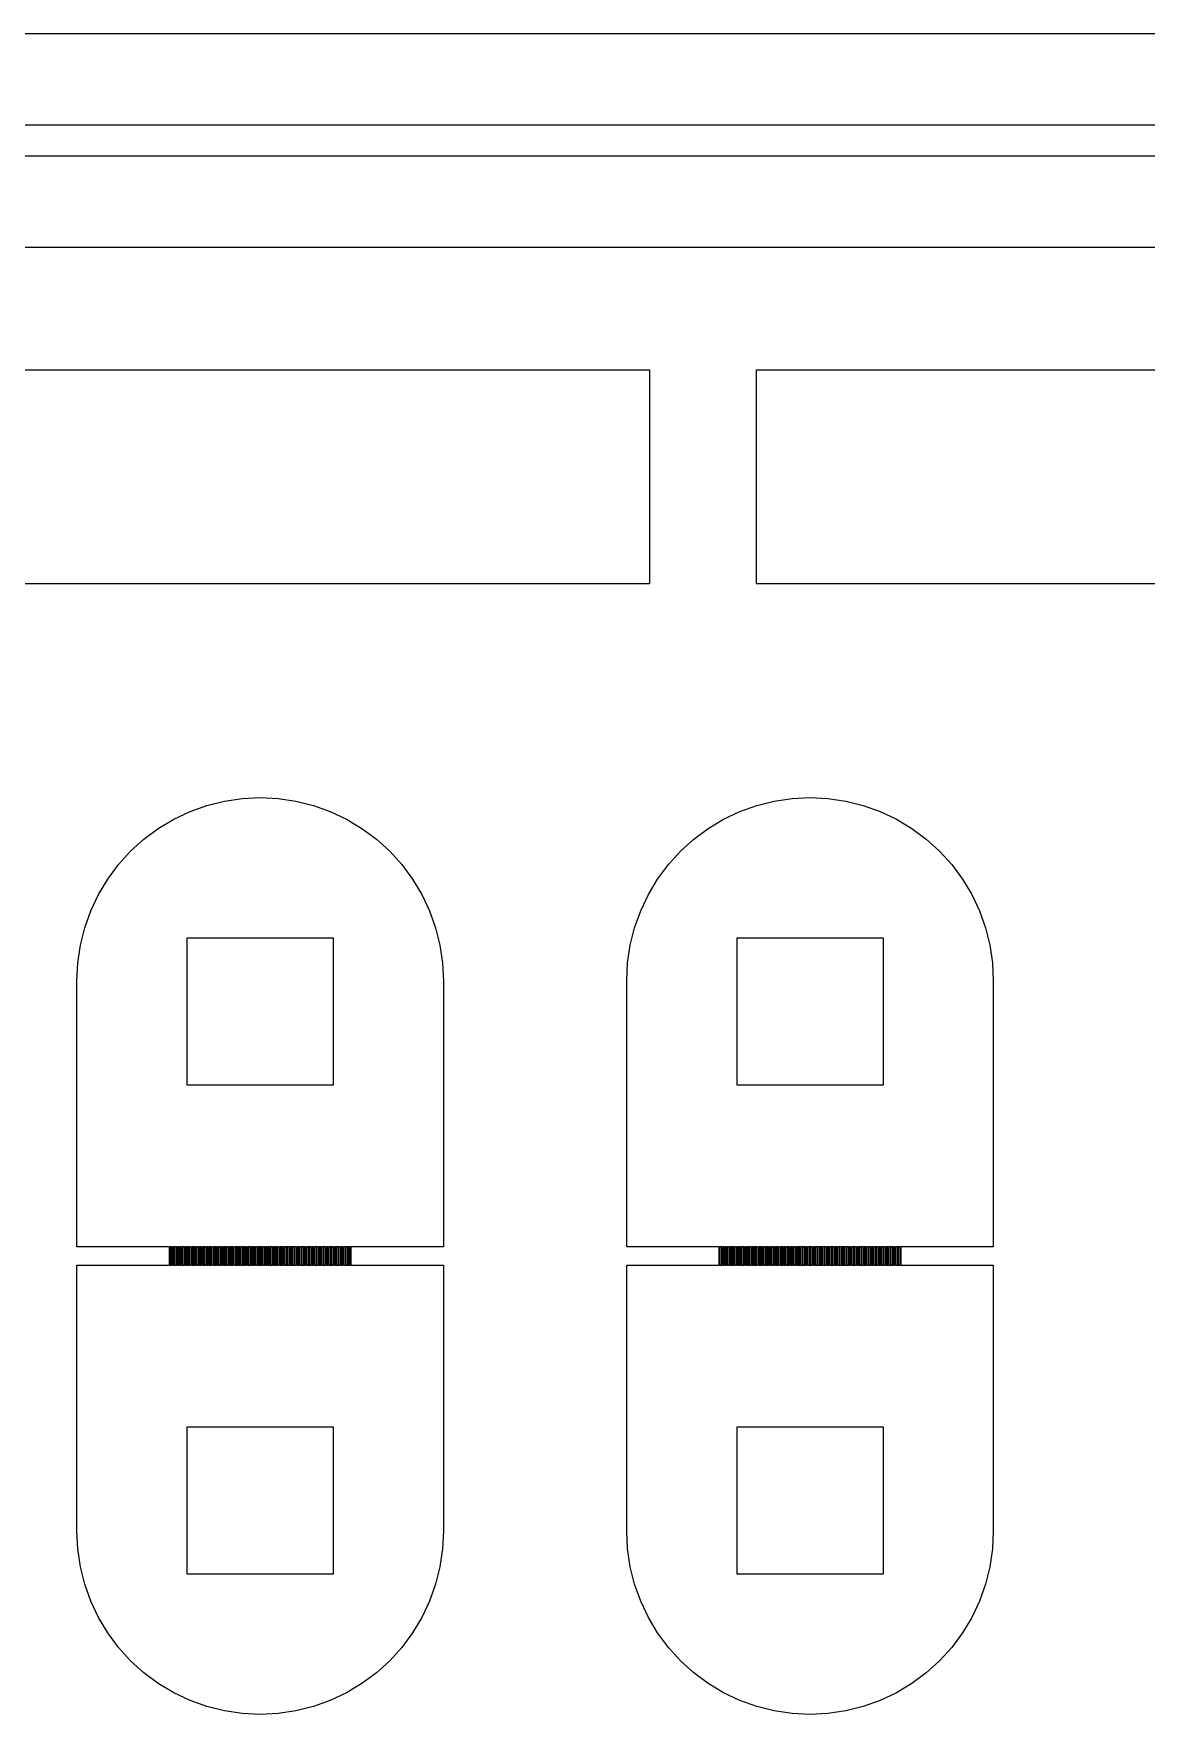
# Model space of a CAD drawing. Extents: x -25 to 122, y -49 to 104.
# Drawn here: x 9.98 to 28.54, y 38.21 to 66.23 of the extents above; entities that cross this region are included whole.
import ezdxf

# ---------------------------------------------------------------- set-up
doc = ezdxf.new("R2010")
doc.units = 0

msp = doc.modelspace()

# ---------------------------------------------------------------- linework, layer by layer
for p, q in [((-11.209, 66.235), (102.919, 66.235)), ((101.39, 64.7065), (-9.6805, 64.7065)), ((-9.17099, 64.197), (100.881, 64.197)), ((99.3525, 62.6685), (-7.64249, 62.6685)), ((-3.5665, 60.6305), (20.2526, 60.6305)), ((20.2526, 60.6305), (20.2526, 57.064)), ((22.0359, 57.064), (22.0359, 60.6305)), ((22.0359, 60.6305), (44.9634, 60.6305)), ((20.2526, 57.064), (0, 57.064)), ((44.9634, 57.064), (22.0359, 57.064)), ((12.3154, 53.1365), (12.5866, 53.2648)), ((12.5866, 53.2648), (12.8691, 53.3659)), ((12.8691, 53.3659), (13.1601, 53.4388)), ((13.1601, 53.4388), (13.4569, 53.4828)), ((13.4569, 53.4828), (13.7565, 53.4975)), ((13.7565, 53.4975), (14.0561, 53.4828)), ((14.0561, 53.4828), (14.3529, 53.4388)), ((14.3529, 53.4388), (14.6439, 53.3659)), ((14.6439, 53.3659), (14.9263, 53.2648)), ((14.9263, 53.2648), (15.1975, 53.1365)), ((21.4864, 53.1365), (21.7576, 53.2648)), ((21.7576, 53.2648), (22.0401, 53.3659)), ((22.0401, 53.3659), (22.3311, 53.4388)), ((22.3311, 53.4388), (22.6279, 53.4828)), ((22.6279, 53.4828), (22.9275, 53.4975)), ((22.9275, 53.4975), (23.2271, 53.4828)), ((23.2271, 53.4828), (23.5239, 53.4388)), ((23.5239, 53.4388), (23.8149, 53.3659)), ((23.8149, 53.3659), (24.0974, 53.2648)), ((24.0974, 53.2648), (24.3685, 53.1365)), ((11.8172, 52.8036), (12.0581, 52.9823)), ((12.0581, 52.9823), (12.3154, 53.1365)), ((15.1975, 53.1365), (15.4549, 52.9823)), ((15.4549, 52.9823), (15.6958, 52.8036)), ((20.9882, 52.8036), (21.2291, 52.9823)), ((21.2291, 52.9823), (21.4864, 53.1365)), ((24.3685, 53.1365), (24.6259, 52.9823)), ((24.6259, 52.9823), (24.8668, 52.8036)), ((11.5949, 52.6021), (11.8172, 52.8036)), ((15.6958, 52.8036), (15.9181, 52.6021)), ((20.7659, 52.6021), (20.9882, 52.8036)), ((24.8668, 52.8036), (25.0891, 52.6021)), ((11.3934, 52.3798), (11.5949, 52.6021)), ((15.9181, 52.6021), (16.1196, 52.3798)), ((20.5644, 52.3798), (20.7659, 52.6021)), ((25.0891, 52.6021), (25.2906, 52.3798)), ((11.0605, 51.8815), (11.2147, 52.1389)), ((11.2147, 52.1389), (11.3934, 52.3798)), ((16.1196, 52.3798), (16.2983, 52.1389)), ((16.2983, 52.1389), (16.4525, 51.8815)), ((20.2315, 51.8815), (20.3857, 52.1389)), ((20.3857, 52.1389), (20.5644, 52.3798)), ((25.2906, 52.3798), (25.4693, 52.1389)), ((25.4693, 52.1389), (25.6235, 51.8815)), ((10.9322, 51.6104), (11.0605, 51.8815)), ((16.4525, 51.8815), (16.5808, 51.6104)), ((20.1032, 51.6104), (20.2315, 51.8815)), ((25.6235, 51.8815), (25.7518, 51.6104)), ((10.8311, 51.3279), (10.9322, 51.6104)), ((16.5808, 51.6104), (16.6819, 51.3279)), ((20.0021, 51.3279), (20.1032, 51.6104)), ((25.7518, 51.6104), (25.8529, 51.3279)), ((10.7582, 51.0369), (10.8311, 51.3279)), ((16.6819, 51.3279), (16.7547, 51.0369)), ((19.9292, 51.0369), (20.0021, 51.3279)), ((25.8529, 51.3279), (25.9258, 51.0369)), ((10.7142, 50.7401), (10.7582, 51.0369)), ((14.9793, 51.1538), (12.5337, 51.1538)), ((12.5337, 51.1538), (12.5337, 48.7082)), ((14.9793, 48.7082), (14.9793, 51.1538)), ((16.7547, 51.0369), (16.7988, 50.7401)), ((19.8852, 50.7401), (19.9292, 51.0369)), ((24.1503, 51.1538), (21.7047, 51.1538)), ((21.7047, 51.1538), (21.7047, 48.7082)), ((24.1503, 48.7082), (24.1503, 51.1538)), ((25.9258, 51.0369), (25.9698, 50.7401)), ((10.6995, 50.4405), (10.7142, 50.7401)), ((16.7988, 50.7401), (16.8135, 50.4405)), ((19.8705, 50.4405), (19.8852, 50.7401)), ((25.9698, 50.7401), (25.9845, 50.4405)), ((10.6995, 46.0078), (10.6995, 50.4405)), ((16.8135, 50.4405), (16.8135, 46.0078)), ((19.8705, 46.0078), (19.8705, 50.4405)), ((25.9845, 50.4405), (25.9845, 46.0078)), ((12.5337, 48.7082), (14.9793, 48.7082)), ((21.7047, 48.7082), (24.1503, 48.7082)), ((12.2433, 46.0078), (10.6995, 46.0078)), ((12.2433, 45.7021), (12.2433, 46.0078)), ((12.284, 46.0078), (12.2535, 46.0078)), ((12.2535, 46.0078), (12.2535, 45.7021)), ((12.284, 45.7021), (12.284, 46.0078)), ((12.3248, 46.0078), (12.2942, 46.0078)), ((12.2942, 46.0078), (12.2942, 45.7021)), ((12.3248, 45.7021), (12.3248, 46.0078)), ((12.3656, 46.0078), (12.335, 46.0078)), ((12.335, 46.0078), (12.335, 45.7021)), ((12.3656, 45.7021), (12.3656, 46.0078)), ((12.4063, 46.0078), (12.3757, 46.0078)), ((12.3757, 46.0078), (12.3757, 45.7021)), ((12.4063, 45.7021), (12.4063, 46.0078)), ((12.4471, 46.0078), (12.4165, 46.0078)), ((12.4165, 46.0078), (12.4165, 45.7021)), ((12.4471, 45.7021), (12.4471, 46.0078)), ((12.4878, 46.0078), (12.4573, 46.0078)), ((12.4573, 46.0078), (12.4573, 45.7021)), ((12.4878, 45.7021), (12.4878, 46.0078)), ((12.5286, 46.0078), (12.498, 46.0078)), ((12.498, 46.0078), (12.498, 45.7021)), ((12.5286, 45.7021), (12.5286, 46.0078)), ((12.5694, 46.0078), (12.5388, 46.0078)), ((12.5388, 46.0078), (12.5388, 45.7021)), ((12.5694, 45.7021), (12.5694, 46.0078)), ((12.6101, 46.0078), (12.5795, 46.0078)), ((12.5795, 46.0078), (12.5795, 45.7021)), ((12.6101, 45.7021), (12.6101, 46.0078)), ((12.6509, 46.0078), (12.6203, 46.0078)), ((12.6203, 46.0078), (12.6203, 45.7021)), ((12.6509, 45.7021), (12.6509, 46.0078)), ((12.6916, 46.0078), (12.6611, 46.0078)), ((12.6611, 46.0078), (12.6611, 45.7021)), ((12.6916, 45.7021), (12.6916, 46.0078)), ((12.7324, 46.0078), (12.7018, 46.0078)), ((12.7018, 46.0078), (12.7018, 45.7021)), ((12.7324, 45.7021), (12.7324, 46.0078)), ((12.7732, 46.0078), (12.7426, 46.0078)), ((12.7426, 46.0078), (12.7426, 45.7021)), ((12.7732, 45.7021), (12.7732, 46.0078)), ((12.8139, 46.0078), (12.7834, 46.0078)), ((12.7834, 46.0078), (12.7834, 45.7021)), ((12.8139, 45.7021), (12.8139, 46.0078)), ((12.8547, 46.0078), (12.8241, 46.0078)), ((12.8241, 46.0078), (12.8241, 45.7021)), ((12.8547, 45.7021), (12.8547, 46.0078)), ((12.8954, 46.0078), (12.8649, 46.0078)), ((12.8649, 46.0078), (12.8649, 45.7021)), ((12.8954, 45.7021), (12.8954, 46.0078)), ((12.9362, 46.0078), (12.9056, 46.0078)), ((12.9056, 46.0078), (12.9056, 45.7021)), ((12.9362, 45.7021), (12.9362, 46.0078)), ((12.977, 46.0078), (12.9464, 46.0078)), ((12.9464, 46.0078), (12.9464, 45.7021)), ((12.977, 45.7021), (12.977, 46.0078)), ((13.0177, 46.0078), (12.9872, 46.0078)), ((12.9872, 46.0078), (12.9872, 45.7021)), ((13.0177, 45.7021), (13.0177, 46.0078)), ((13.0585, 46.0078), (13.0279, 46.0078)), ((13.0279, 46.0078), (13.0279, 45.7021)), ((13.0585, 45.7021), (13.0585, 46.0078)), ((13.0992, 46.0078), (13.0687, 46.0078)), ((13.0687, 46.0078), (13.0687, 45.7021)), ((13.0992, 45.7021), (13.0992, 46.0078)), ((13.14, 46.0078), (13.1094, 46.0078)), ((13.1094, 46.0078), (13.1094, 45.7021)), ((13.14, 45.7021), (13.14, 46.0078)), ((13.1808, 46.0078), (13.1502, 46.0078)), ((13.1502, 46.0078), (13.1502, 45.7021)), ((13.1808, 45.7021), (13.1808, 46.0078)), ((13.2215, 46.0078), (13.1909, 46.0078)), ((13.1909, 46.0078), (13.1909, 45.7021)), ((13.2215, 45.7021), (13.2215, 46.0078)), ((13.2623, 46.0078), (13.2317, 46.0078)), ((13.2317, 46.0078), (13.2317, 45.7021)), ((13.2623, 45.7021), (13.2623, 46.0078)), ((13.303, 46.0078), (13.2725, 46.0078)), ((13.2725, 46.0078), (13.2725, 45.7021)), ((13.303, 45.7021), (13.303, 46.0078)), ((13.3438, 46.0078), (13.3132, 46.0078)), ((13.3132, 46.0078), (13.3132, 45.7021)), ((13.3438, 45.7021), (13.3438, 46.0078)), ((13.3846, 46.0078), (13.354, 46.0078)), ((13.354, 46.0078), (13.354, 45.7021)), ((13.3846, 45.7021), (13.3846, 46.0078)), ((13.4253, 46.0078), (13.3947, 46.0078)), ((13.3947, 46.0078), (13.3947, 45.7021)), ((13.4253, 45.7021), (13.4253, 46.0078)), ((13.4661, 46.0078), (13.4355, 46.0078)), ((13.4355, 46.0078), (13.4355, 45.7021)), ((13.4661, 45.7021), (13.4661, 46.0078)), ((13.5068, 46.0078), (13.4763, 46.0078)), ((13.4763, 46.0078), (13.4763, 45.7021)), ((13.5068, 45.7021), (13.5068, 46.0078)), ((13.5476, 46.0078), (13.517, 46.0078)), ((13.517, 46.0078), (13.517, 45.7021)), ((13.5476, 45.7021), (13.5476, 46.0078)), ((13.5884, 46.0078), (13.5578, 46.0078)), ((13.5578, 46.0078), (13.5578, 45.7021)), ((13.5884, 45.7021), (13.5884, 46.0078)), ((13.6291, 46.0078), (13.5985, 46.0078)), ((13.5985, 46.0078), (13.5985, 45.7021)), ((13.6291, 45.7021), (13.6291, 46.0078)), ((13.6699, 46.0078), (13.6393, 46.0078)), ((13.6393, 46.0078), (13.6393, 45.7021)), ((13.6699, 45.7021), (13.6699, 46.0078)), ((13.7106, 46.0078), (13.6801, 46.0078)), ((13.6801, 46.0078), (13.6801, 45.7021)), ((13.7106, 45.7021), (13.7106, 46.0078)), ((13.7514, 46.0078), (13.7208, 46.0078)), ((13.7208, 46.0078), (13.7208, 45.7021)), ((13.7514, 45.7021), (13.7514, 46.0078)), ((13.7921, 46.0078), (13.7616, 46.0078)), ((13.7616, 46.0078), (13.7616, 45.7021)), ((13.7921, 45.7021), (13.7921, 46.0078)), ((13.8329, 46.0078), (13.8024, 46.0078)), ((13.8024, 46.0078), (13.8024, 45.7021)), ((13.8329, 45.7021), (13.8329, 46.0078)), ((13.8737, 46.0078), (13.8431, 46.0078)), ((13.8431, 46.0078), (13.8431, 45.7021)), ((13.8737, 45.7021), (13.8737, 46.0078)), ((13.9144, 46.0078), (13.8839, 46.0078)), ((13.8839, 46.0078), (13.8839, 45.7021)), ((13.9144, 45.7021), (13.9144, 46.0078)), ((13.9552, 46.0078), (13.9246, 46.0078)), ((13.9246, 46.0078), (13.9246, 45.7021)), ((13.9552, 45.7021), (13.9552, 46.0078)), ((13.9959, 46.0078), (13.9654, 46.0078)), ((13.9654, 46.0078), (13.9654, 45.7021)), ((13.9959, 45.7021), (13.9959, 46.0078)), ((14.0367, 46.0078), (14.0061, 46.0078)), ((14.0061, 46.0078), (14.0061, 45.7021)), ((14.0367, 45.7021), (14.0367, 46.0078)), ((14.0775, 46.0078), (14.0469, 46.0078)), ((14.0469, 46.0078), (14.0469, 45.7021)), ((14.0775, 45.7021), (14.0775, 46.0078)), ((14.1182, 46.0078), (14.0877, 46.0078)), ((14.0877, 46.0078), (14.0877, 45.7021)), ((14.1182, 45.7021), (14.1182, 46.0078)), ((14.159, 46.0078), (14.1284, 46.0078)), ((14.1284, 46.0078), (14.1284, 45.7021)), ((14.159, 45.7021), (14.159, 46.0078)), ((14.1998, 46.0078), (14.1692, 46.0078)), ((14.1692, 46.0078), (14.1692, 45.7021)), ((14.1998, 45.7021), (14.1998, 46.0078)), ((14.2405, 46.0078), (14.2099, 46.0078)), ((14.2099, 46.0078), (14.2099, 45.7021)), ((14.2405, 45.7021), (14.2405, 46.0078)), ((14.2813, 46.0078), (14.2507, 46.0078)), ((14.2507, 46.0078), (14.2507, 45.7021)), ((14.2813, 45.7021), (14.2813, 46.0078)), ((14.322, 46.0078), (14.2915, 46.0078)), ((14.2915, 46.0078), (14.2915, 45.7021)), ((14.322, 45.7021), (14.322, 46.0078)), ((14.3628, 46.0078), (14.3322, 46.0078)), ((14.3322, 46.0078), (14.3322, 45.7021)), ((14.3628, 45.7021), (14.3628, 46.0078)), ((14.4035, 46.0078), (14.373, 46.0078)), ((14.373, 46.0078), (14.373, 45.7021)), ((14.4035, 45.7021), (14.4035, 46.0078)), ((14.4443, 46.0078), (14.4137, 46.0078)), ((14.4137, 46.0078), (14.4137, 45.7021)), ((14.4443, 45.7021), (14.4443, 46.0078)), ((14.4851, 46.0078), (14.4545, 46.0078)), ((14.4545, 46.0078), (14.4545, 45.7021)), ((14.4851, 45.7021), (14.4851, 46.0078)), ((14.5258, 46.0078), (14.4953, 46.0078)), ((14.4953, 46.0078), (14.4953, 45.7021)), ((14.5258, 45.7021), (14.5258, 46.0078)), ((14.5666, 46.0078), (14.536, 46.0078)), ((14.536, 46.0078), (14.536, 45.7021)), ((14.5666, 45.7021), (14.5666, 46.0078)), ((14.6073, 46.0078), (14.5768, 46.0078)), ((14.5768, 46.0078), (14.5768, 45.7021)), ((14.6073, 45.7021), (14.6073, 46.0078)), ((14.6481, 46.0078), (14.6175, 46.0078)), ((14.6175, 46.0078), (14.6175, 45.7021)), ((14.6481, 45.7021), (14.6481, 46.0078)), ((14.6889, 46.0078), (14.6583, 46.0078)), ((14.6583, 46.0078), (14.6583, 45.7021)), ((14.6889, 45.7021), (14.6889, 46.0078)), ((14.7296, 46.0078), (14.6991, 46.0078)), ((14.6991, 46.0078), (14.6991, 45.7021)), ((14.7296, 45.7021), (14.7296, 46.0078)), ((14.7704, 46.0078), (14.7398, 46.0078)), ((14.7398, 46.0078), (14.7398, 45.7021)), ((14.7704, 45.7021), (14.7704, 46.0078)), ((14.8111, 46.0078), (14.7806, 46.0078)), ((14.7806, 46.0078), (14.7806, 45.7021)), ((14.8111, 45.7021), (14.8111, 46.0078)), ((14.8519, 46.0078), (14.8214, 46.0078)), ((14.8214, 46.0078), (14.8214, 45.7021)), ((14.8519, 45.7021), (14.8519, 46.0078)), ((14.8927, 46.0078), (14.8621, 46.0078)), ((14.8621, 46.0078), (14.8621, 45.7021)), ((14.8927, 45.7021), (14.8927, 46.0078)), ((14.9334, 46.0078), (14.9029, 46.0078)), ((14.9029, 46.0078), (14.9029, 45.7021)), ((14.9334, 45.7021), (14.9334, 46.0078)), ((14.9742, 46.0078), (14.9436, 46.0078)), ((14.9436, 46.0078), (14.9436, 45.7021)), ((14.9742, 45.7021), (14.9742, 46.0078)), ((15.0149, 46.0078), (14.9844, 46.0078)), ((14.9844, 46.0078), (14.9844, 45.7021)), ((15.0149, 45.7021), (15.0149, 46.0078)), ((15.0557, 46.0078), (15.0251, 46.0078)), ((15.0251, 46.0078), (15.0251, 45.7021)), ((15.0557, 45.7021), (15.0557, 46.0078)), ((15.0965, 46.0078), (15.0659, 46.0078)), ((15.0659, 46.0078), (15.0659, 45.7021)), ((15.0965, 45.7021), (15.0965, 46.0078)), ((15.1372, 46.0078), (15.1067, 46.0078)), ((15.1067, 46.0078), (15.1067, 45.7021)), ((15.1372, 45.7021), (15.1372, 46.0078)), ((15.178, 46.0078), (15.1474, 46.0078)), ((15.1474, 46.0078), (15.1474, 45.7021)), ((15.178, 45.7021), (15.178, 46.0078)), ((15.2188, 46.0078), (15.1882, 46.0078)), ((15.1882, 46.0078), (15.1882, 45.7021)), ((15.2188, 45.7021), (15.2188, 46.0078)), ((15.2595, 46.0078), (15.2289, 46.0078)), ((15.2289, 46.0078), (15.2289, 45.7021)), ((15.2595, 45.7021), (15.2595, 46.0078)), ((16.8135, 46.0078), (15.2697, 46.0078)), ((15.2697, 46.0078), (15.2697, 45.7021)), ((21.4143, 46.0078), (19.8705, 46.0078)), ((21.4143, 45.7021), (21.4143, 46.0078)), ((21.455, 46.0078), (21.4245, 46.0078)), ((21.4245, 46.0078), (21.4245, 45.7021)), ((21.455, 45.7021), (21.455, 46.0078)), ((21.4958, 46.0078), (21.4652, 46.0078)), ((21.4652, 46.0078), (21.4652, 45.7021)), ((21.4958, 45.7021), (21.4958, 46.0078)), ((21.5366, 46.0078), (21.506, 46.0078)), ((21.506, 46.0078), (21.506, 45.7021)), ((21.5366, 45.7021), (21.5366, 46.0078)), ((21.5773, 46.0078), (21.5468, 46.0078)), ((21.5468, 46.0078), (21.5468, 45.7021)), ((21.5773, 45.7021), (21.5773, 46.0078)), ((21.6181, 46.0078), (21.5875, 46.0078)), ((21.5875, 46.0078), (21.5875, 45.7021)), ((21.6181, 45.7021), (21.6181, 46.0078)), ((21.6588, 46.0078), (21.6283, 46.0078)), ((21.6283, 46.0078), (21.6283, 45.7021)), ((21.6588, 45.7021), (21.6588, 46.0078)), ((21.6996, 46.0078), (21.669, 46.0078)), ((21.669, 46.0078), (21.669, 45.7021)), ((21.6996, 45.7021), (21.6996, 46.0078)), ((21.7404, 46.0078), (21.7098, 46.0078)), ((21.7098, 46.0078), (21.7098, 45.7021)), ((21.7404, 45.7021), (21.7404, 46.0078)), ((21.7811, 46.0078), (21.7505, 46.0078)), ((21.7505, 46.0078), (21.7505, 45.7021)), ((21.7811, 45.7021), (21.7811, 46.0078)), ((21.8219, 46.0078), (21.7913, 46.0078)), ((21.7913, 46.0078), (21.7913, 45.7021)), ((21.8219, 45.7021), (21.8219, 46.0078)), ((21.8626, 46.0078), (21.8321, 46.0078)), ((21.8321, 46.0078), (21.8321, 45.7021)), ((21.8626, 45.7021), (21.8626, 46.0078)), ((21.9034, 46.0078), (21.8728, 46.0078)), ((21.8728, 46.0078), (21.8728, 45.7021)), ((21.9034, 45.7021), (21.9034, 46.0078)), ((21.9442, 46.0078), (21.9136, 46.0078)), ((21.9136, 46.0078), (21.9136, 45.7021)), ((21.9442, 45.7021), (21.9442, 46.0078)), ((21.9849, 46.0078), (21.9544, 46.0078)), ((21.9544, 46.0078), (21.9544, 45.7021)), ((21.9849, 45.7021), (21.9849, 46.0078)), ((22.0257, 46.0078), (21.9951, 46.0078)), ((21.9951, 46.0078), (21.9951, 45.7021)), ((22.0257, 45.7021), (22.0257, 46.0078)), ((22.0665, 46.0078), (22.0359, 46.0078)), ((22.0359, 46.0078), (22.0359, 45.7021)), ((22.0665, 45.7021), (22.0665, 46.0078)), ((22.1072, 46.0078), (22.0766, 46.0078)), ((22.0766, 46.0078), (22.0766, 45.7021)), ((22.1072, 45.7021), (22.1072, 46.0078)), ((22.148, 46.0078), (22.1174, 46.0078)), ((22.1174, 46.0078), (22.1174, 45.7021)), ((22.148, 45.7021), (22.148, 46.0078)), ((22.1887, 46.0078), (22.1582, 46.0078)), ((22.1582, 46.0078), (22.1582, 45.7021)), ((22.1887, 45.7021), (22.1887, 46.0078)), ((22.2295, 46.0078), (22.1989, 46.0078)), ((22.1989, 46.0078), (22.1989, 45.7021)), ((22.2295, 45.7021), (22.2295, 46.0078)), ((22.2702, 46.0078), (22.2397, 46.0078)), ((22.2397, 46.0078), (22.2397, 45.7021)), ((22.2702, 45.7021), (22.2702, 46.0078)), ((22.311, 46.0078), (22.2804, 46.0078)), ((22.2804, 46.0078), (22.2804, 45.7021)), ((22.311, 45.7021), (22.311, 46.0078)), ((22.3518, 46.0078), (22.3212, 46.0078)), ((22.3212, 46.0078), (22.3212, 45.7021)), ((22.3518, 45.7021), (22.3518, 46.0078)), ((22.3925, 46.0078), (22.362, 46.0078)), ((22.362, 46.0078), (22.362, 45.7021)), ((22.3925, 45.7021), (22.3925, 46.0078)), ((22.4333, 46.0078), (22.4027, 46.0078)), ((22.4027, 46.0078), (22.4027, 45.7021)), ((22.4333, 45.7021), (22.4333, 46.0078)), ((22.474, 46.0078), (22.4435, 46.0078)), ((22.4435, 46.0078), (22.4435, 45.7021)), ((22.474, 45.7021), (22.474, 46.0078)), ((22.5148, 46.0078), (22.4842, 46.0078)), ((22.4842, 46.0078), (22.4842, 45.7021)), ((22.5148, 45.7021), (22.5148, 46.0078)), ((22.5556, 46.0078), (22.525, 46.0078)), ((22.525, 46.0078), (22.525, 45.7021)), ((22.5556, 45.7021), (22.5556, 46.0078)), ((22.5963, 46.0078), (22.5658, 46.0078)), ((22.5658, 46.0078), (22.5658, 45.7021)), ((22.5963, 45.7021), (22.5963, 46.0078)), ((22.6371, 46.0078), (22.6065, 46.0078)), ((22.6065, 46.0078), (22.6065, 45.7021)), ((22.6371, 45.7021), (22.6371, 46.0078)), ((22.6778, 46.0078), (22.6473, 46.0078)), ((22.6473, 46.0078), (22.6473, 45.7021)), ((22.6778, 45.7021), (22.6778, 46.0078)), ((22.7186, 46.0078), (22.688, 46.0078)), ((22.688, 46.0078), (22.688, 45.7021)), ((22.7186, 45.7021), (22.7186, 46.0078)), ((22.7594, 46.0078), (22.7288, 46.0078)), ((22.7288, 46.0078), (22.7288, 45.7021)), ((22.7594, 45.7021), (22.7594, 46.0078)), ((22.8001, 46.0078), (22.7695, 46.0078)), ((22.7695, 46.0078), (22.7695, 45.7021)), ((22.8001, 45.7021), (22.8001, 46.0078)), ((22.8409, 46.0078), (22.8103, 46.0078)), ((22.8103, 46.0078), (22.8103, 45.7021)), ((22.8409, 45.7021), (22.8409, 46.0078)), ((22.8816, 46.0078), (22.8511, 46.0078)), ((22.8511, 46.0078), (22.8511, 45.7021)), ((22.8816, 45.7021), (22.8816, 46.0078)), ((22.9224, 46.0078), (22.8918, 46.0078)), ((22.8918, 46.0078), (22.8918, 45.7021)), ((22.9224, 45.7021), (22.9224, 46.0078)), ((22.9632, 46.0078), (22.9326, 46.0078)), ((22.9326, 46.0078), (22.9326, 45.7021)), ((22.9632, 45.7021), (22.9632, 46.0078)), ((23.0039, 46.0078), (22.9733, 46.0078)), ((22.9733, 46.0078), (22.9733, 45.7021)), ((23.0039, 45.7021), (23.0039, 46.0078)), ((23.0447, 46.0078), (23.0141, 46.0078)), ((23.0141, 46.0078), (23.0141, 45.7021)), ((23.0447, 45.7021), (23.0447, 46.0078)), ((23.0854, 46.0078), (23.0549, 46.0078)), ((23.0549, 46.0078), (23.0549, 45.7021)), ((23.0854, 45.7021), (23.0854, 46.0078)), ((23.1262, 46.0078), (23.0956, 46.0078)), ((23.0956, 46.0078), (23.0956, 45.7021)), ((23.1262, 45.7021), (23.1262, 46.0078)), ((23.1669, 46.0078), (23.1364, 46.0078)), ((23.1364, 46.0078), (23.1364, 45.7021)), ((23.1669, 45.7021), (23.1669, 46.0078)), ((23.2077, 46.0078), (23.1771, 46.0078)), ((23.1771, 46.0078), (23.1771, 45.7021)), ((23.2077, 45.7021), (23.2077, 46.0078)), ((23.2485, 46.0078), (23.2179, 46.0078)), ((23.2179, 46.0078), (23.2179, 45.7021)), ((23.2485, 45.7021), (23.2485, 46.0078)), ((23.2892, 46.0078), (23.2587, 46.0078)), ((23.2587, 46.0078), (23.2587, 45.7021)), ((23.2892, 45.7021), (23.2892, 46.0078)), ((23.33, 46.0078), (23.2994, 46.0078)), ((23.2994, 46.0078), (23.2994, 45.7021)), ((23.33, 45.7021), (23.33, 46.0078)), ((23.3708, 46.0078), (23.3402, 46.0078)), ((23.3402, 46.0078), (23.3402, 45.7021)), ((23.3708, 45.7021), (23.3708, 46.0078)), ((23.4115, 46.0078), (23.3809, 46.0078)), ((23.3809, 46.0078), (23.3809, 45.7021)), ((23.4115, 45.7021), (23.4115, 46.0078)), ((23.4523, 46.0078), (23.4217, 46.0078)), ((23.4217, 46.0078), (23.4217, 45.7021)), ((23.4523, 45.7021), (23.4523, 46.0078)), ((23.493, 46.0078), (23.4625, 46.0078)), ((23.4625, 46.0078), (23.4625, 45.7021)), ((23.493, 45.7021), (23.493, 46.0078)), ((23.5338, 46.0078), (23.5032, 46.0078)), ((23.5032, 46.0078), (23.5032, 45.7021)), ((23.5338, 45.7021), (23.5338, 46.0078)), ((23.5746, 46.0078), (23.544, 46.0078)), ((23.544, 46.0078), (23.544, 45.7021)), ((23.5746, 45.7021), (23.5746, 46.0078)), ((23.6153, 46.0078), (23.5847, 46.0078)), ((23.5847, 46.0078), (23.5847, 45.7021)), ((23.6153, 45.7021), (23.6153, 46.0078)), ((23.6561, 46.0078), (23.6255, 46.0078)), ((23.6255, 46.0078), (23.6255, 45.7021)), ((23.6561, 45.7021), (23.6561, 46.0078)), ((23.6968, 46.0078), (23.6663, 46.0078)), ((23.6663, 46.0078), (23.6663, 45.7021)), ((23.6968, 45.7021), (23.6968, 46.0078)), ((23.7376, 46.0078), (23.707, 46.0078)), ((23.707, 46.0078), (23.707, 45.7021)), ((23.7376, 45.7021), (23.7376, 46.0078)), ((23.7784, 46.0078), (23.7478, 46.0078)), ((23.7478, 46.0078), (23.7478, 45.7021)), ((23.7784, 45.7021), (23.7784, 46.0078)), ((23.8191, 46.0078), (23.7885, 46.0078)), ((23.7885, 46.0078), (23.7885, 45.7021)), ((23.8191, 45.7021), (23.8191, 46.0078)), ((23.8599, 46.0078), (23.8293, 46.0078)), ((23.8293, 46.0078), (23.8293, 45.7021)), ((23.8599, 45.7021), (23.8599, 46.0078)), ((23.9006, 46.0078), (23.8701, 46.0078)), ((23.8701, 46.0078), (23.8701, 45.7021)), ((23.9006, 45.7021), (23.9006, 46.0078)), ((23.9414, 46.0078), (23.9108, 46.0078)), ((23.9108, 46.0078), (23.9108, 45.7021)), ((23.9414, 45.7021), (23.9414, 46.0078)), ((23.9821, 46.0078), (23.9516, 46.0078)), ((23.9516, 46.0078), (23.9516, 45.7021)), ((23.9821, 45.7021), (23.9821, 46.0078)), ((24.0229, 46.0078), (23.9923, 46.0078)), ((23.9923, 46.0078), (23.9923, 45.7021)), ((24.0229, 45.7021), (24.0229, 46.0078)), ((24.0637, 46.0078), (24.0331, 46.0078)), ((24.0331, 46.0078), (24.0331, 45.7021)), ((24.0637, 45.7021), (24.0637, 46.0078)), ((24.1044, 46.0078), (24.0739, 46.0078)), ((24.0739, 46.0078), (24.0739, 45.7021)), ((24.1044, 45.7021), (24.1044, 46.0078)), ((24.1452, 46.0078), (24.1146, 46.0078)), ((24.1146, 46.0078), (24.1146, 45.7021)), ((24.1452, 45.7021), (24.1452, 46.0078)), ((24.1859, 46.0078), (24.1554, 46.0078)), ((24.1554, 46.0078), (24.1554, 45.7021)), ((24.1859, 45.7021), (24.1859, 46.0078)), ((24.2267, 46.0078), (24.1961, 46.0078)), ((24.1961, 46.0078), (24.1961, 45.7021)), ((24.2267, 45.7021), (24.2267, 46.0078)), ((24.2675, 46.0078), (24.2369, 46.0078)), ((24.2369, 46.0078), (24.2369, 45.7021)), ((24.2675, 45.7021), (24.2675, 46.0078)), ((24.3082, 46.0078), (24.2777, 46.0078)), ((24.2777, 46.0078), (24.2777, 45.7021)), ((24.3082, 45.7021), (24.3082, 46.0078)), ((24.349, 46.0078), (24.3184, 46.0078)), ((24.3184, 46.0078), (24.3184, 45.7021)), ((24.349, 45.7021), (24.349, 46.0078)), ((24.3898, 46.0078), (24.3592, 46.0078)), ((24.3592, 46.0078), (24.3592, 45.7021)), ((24.3898, 45.7021), (24.3898, 46.0078)), ((24.4305, 46.0078), (24.3999, 46.0078)), ((24.3999, 46.0078), (24.3999, 45.7021)), ((24.4305, 45.7021), (24.4305, 46.0078)), ((25.9845, 46.0078), (24.4407, 46.0078)), ((24.4407, 46.0078), (24.4407, 45.7021)), ((10.6995, 41.2695), (10.6995, 45.7021)), ((10.6995, 45.7021), (12.2433, 45.7021)), ((12.2535, 45.7021), (12.284, 45.7021)), ((12.2942, 45.7021), (12.3248, 45.7021)), ((12.335, 45.7021), (12.3656, 45.7021)), ((12.3757, 45.7021), (12.4063, 45.7021)), ((12.4165, 45.7021), (12.4471, 45.7021)), ((12.4573, 45.7021), (12.4878, 45.7021)), ((12.498, 45.7021), (12.5286, 45.7021)), ((12.5388, 45.7021), (12.5694, 45.7021)), ((12.5795, 45.7021), (12.6101, 45.7021)), ((12.6203, 45.7021), (12.6509, 45.7021)), ((12.6611, 45.7021), (12.6916, 45.7021)), ((12.7018, 45.7021), (12.7324, 45.7021)), ((12.7426, 45.7021), (12.7732, 45.7021)), ((12.7834, 45.7021), (12.8139, 45.7021)), ((12.8241, 45.7021), (12.8547, 45.7021)), ((12.8649, 45.7021), (12.8954, 45.7021)), ((12.9056, 45.7021), (12.9362, 45.7021)), ((12.9464, 45.7021), (12.977, 45.7021)), ((12.9872, 45.7021), (13.0177, 45.7021)), ((13.0279, 45.7021), (13.0585, 45.7021)), ((13.0687, 45.7021), (13.0992, 45.7021)), ((13.1094, 45.7021), (13.14, 45.7021)), ((13.1502, 45.7021), (13.1808, 45.7021)), ((13.1909, 45.7021), (13.2215, 45.7021)), ((13.2317, 45.7021), (13.2623, 45.7021)), ((13.2725, 45.7021), (13.303, 45.7021)), ((13.3132, 45.7021), (13.3438, 45.7021)), ((13.354, 45.7021), (13.3846, 45.7021)), ((13.3947, 45.7021), (13.4253, 45.7021)), ((13.4355, 45.7021), (13.4661, 45.7021)), ((13.4763, 45.7021), (13.5068, 45.7021)), ((13.517, 45.7021), (13.5476, 45.7021)), ((13.5578, 45.7021), (13.5884, 45.7021)), ((13.5985, 45.7021), (13.6291, 45.7021)), ((13.6393, 45.7021), (13.6699, 45.7021)), ((13.6801, 45.7021), (13.7106, 45.7021)), ((13.7208, 45.7021), (13.7514, 45.7021)), ((13.7616, 45.7021), (13.7921, 45.7021)), ((13.8024, 45.7021), (13.8329, 45.7021)), ((13.8431, 45.7021), (13.8737, 45.7021)), ((13.8839, 45.7021), (13.9144, 45.7021)), ((13.9246, 45.7021), (13.9552, 45.7021)), ((13.9654, 45.7021), (13.9959, 45.7021)), ((14.0061, 45.7021), (14.0367, 45.7021)), ((14.0469, 45.7021), (14.0775, 45.7021)), ((14.0877, 45.7021), (14.1182, 45.7021)), ((14.1284, 45.7021), (14.159, 45.7021)), ((14.1692, 45.7021), (14.1998, 45.7021)), ((14.2099, 45.7021), (14.2405, 45.7021)), ((14.2507, 45.7021), (14.2813, 45.7021)), ((14.2915, 45.7021), (14.322, 45.7021)), ((14.3322, 45.7021), (14.3628, 45.7021)), ((14.373, 45.7021), (14.4035, 45.7021)), ((14.4137, 45.7021), (14.4443, 45.7021)), ((14.4545, 45.7021), (14.4851, 45.7021)), ((14.4953, 45.7021), (14.5258, 45.7021)), ((14.536, 45.7021), (14.5666, 45.7021)), ((14.5768, 45.7021), (14.6073, 45.7021)), ((14.6175, 45.7021), (14.6481, 45.7021)), ((14.6583, 45.7021), (14.6889, 45.7021)), ((14.6991, 45.7021), (14.7296, 45.7021)), ((14.7398, 45.7021), (14.7704, 45.7021)), ((14.7806, 45.7021), (14.8111, 45.7021)), ((14.8214, 45.7021), (14.8519, 45.7021)), ((14.8621, 45.7021), (14.8927, 45.7021)), ((14.9029, 45.7021), (14.9334, 45.7021)), ((14.9436, 45.7021), (14.9742, 45.7021)), ((14.9844, 45.7021), (15.0149, 45.7021)), ((15.0251, 45.7021), (15.0557, 45.7021)), ((15.0659, 45.7021), (15.0965, 45.7021)), ((15.1067, 45.7021), (15.1372, 45.7021)), ((15.1474, 45.7021), (15.178, 45.7021)), ((15.1882, 45.7021), (15.2188, 45.7021)), ((15.2289, 45.7021), (15.2595, 45.7021)), ((15.2697, 45.7021), (16.8135, 45.7021)), ((16.8135, 45.7021), (16.8135, 41.2695)), ((19.8705, 41.2695), (19.8705, 45.7021)), ((19.8705, 45.7021), (21.4143, 45.7021)), ((21.4245, 45.7021), (21.455, 45.7021)), ((21.4652, 45.7021), (21.4958, 45.7021)), ((21.506, 45.7021), (21.5366, 45.7021)), ((21.5468, 45.7021), (21.5773, 45.7021)), ((21.5875, 45.7021), (21.6181, 45.7021)), ((21.6283, 45.7021), (21.6588, 45.7021)), ((21.669, 45.7021), (21.6996, 45.7021)), ((21.7098, 45.7021), (21.7404, 45.7021)), ((21.7505, 45.7021), (21.7811, 45.7021)), ((21.7913, 45.7021), (21.8219, 45.7021)), ((21.8321, 45.7021), (21.8626, 45.7021)), ((21.8728, 45.7021), (21.9034, 45.7021)), ((21.9136, 45.7021), (21.9442, 45.7021)), ((21.9544, 45.7021), (21.9849, 45.7021)), ((21.9951, 45.7021), (22.0257, 45.7021)), ((22.0359, 45.7021), (22.0665, 45.7021)), ((22.0766, 45.7021), (22.1072, 45.7021)), ((22.1174, 45.7021), (22.148, 45.7021)), ((22.1582, 45.7021), (22.1887, 45.7021)), ((22.1989, 45.7021), (22.2295, 45.7021)), ((22.2397, 45.7021), (22.2702, 45.7021)), ((22.2804, 45.7021), (22.311, 45.7021)), ((22.3212, 45.7021), (22.3518, 45.7021)), ((22.362, 45.7021), (22.3925, 45.7021)), ((22.4027, 45.7021), (22.4333, 45.7021)), ((22.4435, 45.7021), (22.474, 45.7021)), ((22.4842, 45.7021), (22.5148, 45.7021)), ((22.525, 45.7021), (22.5556, 45.7021)), ((22.5658, 45.7021), (22.5963, 45.7021)), ((22.6065, 45.7021), (22.6371, 45.7021)), ((22.6473, 45.7021), (22.6778, 45.7021)), ((22.688, 45.7021), (22.7186, 45.7021)), ((22.7288, 45.7021), (22.7594, 45.7021)), ((22.7695, 45.7021), (22.8001, 45.7021)), ((22.8103, 45.7021), (22.8409, 45.7021)), ((22.8511, 45.7021), (22.8816, 45.7021)), ((22.8918, 45.7021), (22.9224, 45.7021)), ((22.9326, 45.7021), (22.9632, 45.7021)), ((22.9733, 45.7021), (23.0039, 45.7021)), ((23.0141, 45.7021), (23.0447, 45.7021)), ((23.0549, 45.7021), (23.0854, 45.7021)), ((23.0956, 45.7021), (23.1262, 45.7021)), ((23.1364, 45.7021), (23.1669, 45.7021)), ((23.1771, 45.7021), (23.2077, 45.7021)), ((23.2179, 45.7021), (23.2485, 45.7021)), ((23.2587, 45.7021), (23.2892, 45.7021)), ((23.2994, 45.7021), (23.33, 45.7021)), ((23.3402, 45.7021), (23.3708, 45.7021)), ((23.3809, 45.7021), (23.4115, 45.7021)), ((23.4217, 45.7021), (23.4523, 45.7021)), ((23.4625, 45.7021), (23.493, 45.7021)), ((23.5032, 45.7021), (23.5338, 45.7021)), ((23.544, 45.7021), (23.5746, 45.7021)), ((23.5847, 45.7021), (23.6153, 45.7021)), ((23.6255, 45.7021), (23.6561, 45.7021)), ((23.6663, 45.7021), (23.6968, 45.7021)), ((23.707, 45.7021), (23.7376, 45.7021)), ((23.7478, 45.7021), (23.7784, 45.7021)), ((23.7885, 45.7021), (23.8191, 45.7021)), ((23.8293, 45.7021), (23.8599, 45.7021)), ((23.8701, 45.7021), (23.9006, 45.7021)), ((23.9108, 45.7021), (23.9414, 45.7021)), ((23.9516, 45.7021), (23.9821, 45.7021)), ((23.9923, 45.7021), (24.0229, 45.7021)), ((24.0331, 45.7021), (24.0637, 45.7021)), ((24.0739, 45.7021), (24.1044, 45.7021)), ((24.1146, 45.7021), (24.1452, 45.7021)), ((24.1554, 45.7021), (24.1859, 45.7021)), ((24.1961, 45.7021), (24.2267, 45.7021)), ((24.2369, 45.7021), (24.2675, 45.7021)), ((24.2777, 45.7021), (24.3082, 45.7021)), ((24.3184, 45.7021), (24.349, 45.7021)), ((24.3592, 45.7021), (24.3898, 45.7021)), ((24.3999, 45.7021), (24.4305, 45.7021)), ((24.4407, 45.7021), (25.9845, 45.7021)), ((25.9845, 45.7021), (25.9845, 41.2695)), ((14.9793, 43.0018), (12.5337, 43.0018)), ((12.5337, 43.0018), (12.5337, 40.5562)), ((14.9793, 40.5562), (14.9793, 43.0018)), ((24.1503, 43.0018), (21.7047, 43.0018)), ((21.7047, 43.0018), (21.7047, 40.5562)), ((24.1503, 40.5562), (24.1503, 43.0018)), ((10.7142, 40.9699), (10.6995, 41.2695)), ((16.8135, 41.2695), (16.7988, 40.9699)), ((19.8852, 40.9699), (19.8705, 41.2695)), ((25.9845, 41.2695), (25.9698, 40.9699)), ((10.7582, 40.6731), (10.7142, 40.9699)), ((16.7988, 40.9699), (16.7547, 40.6731)), ((19.9292, 40.6731), (19.8852, 40.9699)), ((25.9698, 40.9699), (25.9258, 40.6731)), ((10.8311, 40.3821), (10.7582, 40.6731)), ((16.7547, 40.6731), (16.6819, 40.3821)), ((20.0021, 40.3821), (19.9292, 40.6731)), ((25.9258, 40.6731), (25.8529, 40.3821)), ((10.9322, 40.0996), (10.8311, 40.3821)), ((12.5337, 40.5562), (14.9793, 40.5562)), ((16.6819, 40.3821), (16.5808, 40.0996)), ((20.1032, 40.0996), (20.0021, 40.3821)), ((21.7047, 40.5562), (24.1503, 40.5562)), ((25.8529, 40.3821), (25.7518, 40.0996)), ((11.0605, 39.8284), (10.9322, 40.0996)), ((16.5808, 40.0996), (16.4525, 39.8284)), ((20.2315, 39.8284), (20.1032, 40.0996)), ((25.7518, 40.0996), (25.6235, 39.8284)), ((11.2147, 39.5711), (11.0605, 39.8284)), ((16.4525, 39.8284), (16.2983, 39.5711)), ((20.3857, 39.5711), (20.2315, 39.8284)), ((25.6235, 39.8284), (25.4693, 39.5711)), ((11.3934, 39.3302), (11.2147, 39.5711)), ((16.2983, 39.5711), (16.1196, 39.3302)), ((20.5644, 39.3302), (20.3857, 39.5711)), ((25.4693, 39.5711), (25.2906, 39.3302)), ((11.5949, 39.1079), (11.3934, 39.3302)), ((16.1196, 39.3302), (15.9181, 39.1079)), ((20.7659, 39.1079), (20.5644, 39.3302)), ((25.2906, 39.3302), (25.0891, 39.1079)), ((11.8172, 38.9064), (11.5949, 39.1079)), ((15.9181, 39.1079), (15.6958, 38.9064)), ((20.9882, 38.9064), (20.7659, 39.1079)), ((25.0891, 39.1079), (24.8668, 38.9064)), ((12.0581, 38.7277), (11.8172, 38.9064)), ((12.3154, 38.5735), (12.0581, 38.7277)), ((15.4549, 38.7277), (15.1975, 38.5735)), ((15.6958, 38.9064), (15.4549, 38.7277)), ((21.2291, 38.7277), (20.9882, 38.9064)), ((21.4864, 38.5735), (21.2291, 38.7277)), ((24.6259, 38.7277), (24.3685, 38.5735)), ((24.8668, 38.9064), (24.6259, 38.7277)), ((12.5866, 38.4452), (12.3154, 38.5735)), ((12.8691, 38.3441), (12.5866, 38.4452)), ((14.9263, 38.4452), (14.6439, 38.3441)), ((15.1975, 38.5735), (14.9263, 38.4452)), ((21.7576, 38.4452), (21.4864, 38.5735)), ((22.0401, 38.3441), (21.7576, 38.4452)), ((24.0974, 38.4452), (23.8149, 38.3441)), ((24.3685, 38.5735), (24.0974, 38.4452)), ((13.1601, 38.2712), (12.8691, 38.3441)), ((13.4569, 38.2272), (13.1601, 38.2712)), ((13.7565, 38.2125), (13.4569, 38.2272)), ((14.0561, 38.2272), (13.7565, 38.2125)), ((14.3529, 38.2712), (14.0561, 38.2272)), ((14.6439, 38.3441), (14.3529, 38.2712)), ((22.3311, 38.2712), (22.0401, 38.3441)), ((22.6279, 38.2272), (22.3311, 38.2712)), ((22.9275, 38.2125), (22.6279, 38.2272)), ((23.2271, 38.2272), (22.9275, 38.2125)), ((23.5239, 38.2712), (23.2271, 38.2272)), ((23.8149, 38.3441), (23.5239, 38.2712))]:
    msp.add_line(p, q)

doc.saveas('drawing.dxf')
